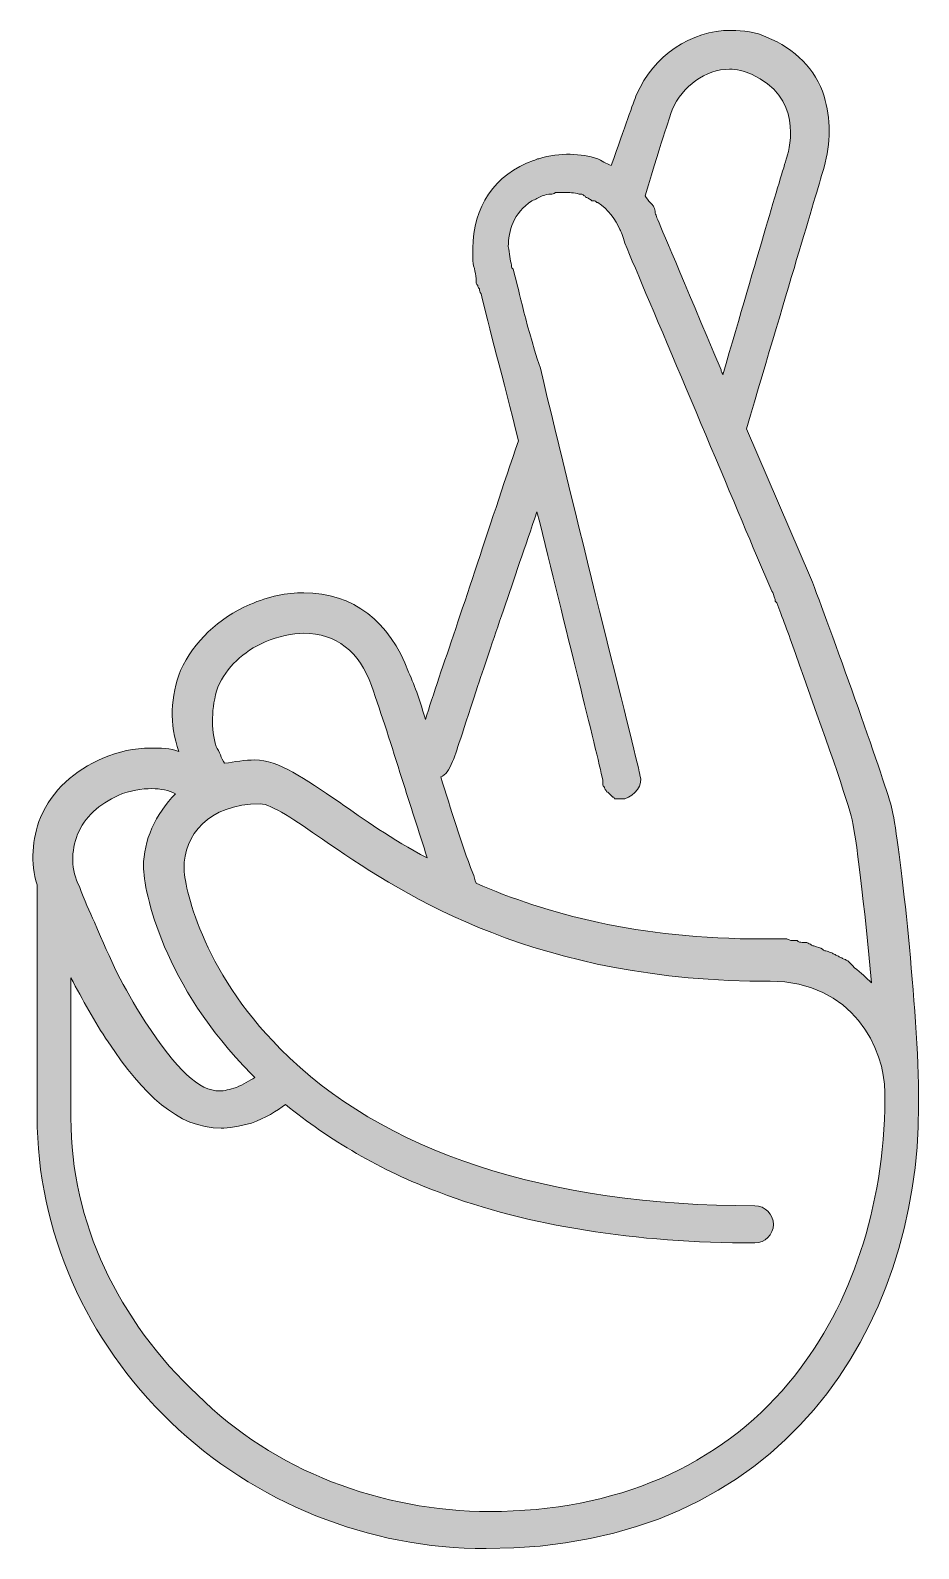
# Model space of a CAD drawing. Header units: inches. Extents: x 23.6 to 76.2, y 30.1 to 120.
import ezdxf

# ---------------------------------------------------------------- set-up
doc = ezdxf.new("R2010")
doc.units = ezdxf.units.IN
doc.header["$MEASUREMENT"] = 0
doc.layers.add('Layer 1', color=7, linetype='Continuous')

msp = doc.modelspace()

# ---------------------------------------------------------------- hatches: boundary and pattern name
at = {"layer": 'Layer 1', "true_color": 0xffffff}
h = msp.add_hatch(color=7, dxfattribs=at)
h.dxf.hatch_style = 2
edge = h.paths.add_edge_path()
edge.add_spline(control_points=[(76.2, 57.6), (76, 63.8), (75, 72.4), (74.6, 74), (74.1, 75.8), (70.9, 84.8), (69.8, 87.6), (69.8, 87.6), (66, 96.4), (66, 96.4), (68.6, 105.2), (70.2, 110.5), (70.6, 111.9), (71, 113.3), (71, 114.8), (70.6, 116.1), (70.1, 117.7), (68.9, 118.9), (67.2, 119.6), (66.6, 119.9), (65.8, 120), (65.1, 120), (62.7, 120), (60.5, 118.5), (59.5, 116.2), (59.3, 115.7), (58.8, 114.3), (58, 112), (57.7, 112.1), (57.4, 112.3), (57.2, 112.4), (56.2, 112.7), (55, 112.8), (53.7, 112.4), (53.6, 112.4), (53.5, 112.3), (53.4, 112.3), (51.1, 111.5), (49.8, 109.5), (49.8, 107.1), (49.8, 107), (49.8, 106.9), (49.8, 106.8), (49.8, 106.7), (49.8, 106.6), (49.8, 106.5), (49.8, 106.3), (49.8, 106.1), (49.9, 105.9), (49.9, 105.7), (50, 105.5), (50, 105.3), (50, 105.2), (50, 105.2), (50, 105.1), (50, 105.1), (50, 105.1), (50, 105.1), (50, 105), (50, 105), (50.1, 104.9), (50.1, 104.9), (50.1, 104.9), (50.1, 104.9), (50.1, 104.8), (50.1, 104.8), (50.2, 104.7), (50.2, 104.7), (50.2, 104.7), (50.2, 104.7), (50.2, 104.6), (50.2, 104.5), (50.3, 104.4), (50.3, 104.4), (50.3, 104.4), (50.3, 104.4), (50.7, 102.6), (51.6, 99.4), (52.5, 95.7), (50.7, 90.4), (49, 85.1), (47.8, 81.7), (47.5, 80.7), (47.2, 79.9), (47, 79.2), (46.7, 80.2), (46.4, 81.1), (46, 82), (44.9, 85), (42.7, 86.7), (39.8, 86.7), (38.8, 86.7), (37.7, 86.5), (36.6, 86), (34.7, 85.2), (33.3, 83.8), (32.5, 82.1), (31.9, 80.6), (31.8, 78.9), (32.4, 77.3), (31.9, 77.5), (31.3, 77.5), (30.7, 77.5), (29.8, 77.5), (28.8, 77.3), (27.9, 76.9), (26.2, 76.2), (24.9, 75), (24.2, 73.4), (23.7, 72.1), (23.6, 70.7), (24, 69.4), (24, 67.9), (24, 68.3), (24, 67.9), (24, 67.9), (24, 55.7), (24, 55.7), (24, 48.9), (26.9, 42.4), (31.9, 37.6), (36.9, 32.8), (43.6, 30.1), (50.6, 30.1), (68.2, 30.1), (76.2, 43.3), (76.2, 56.3), (76.2, 56.4), (76.2, 57.5), (76.2, 57.6)], knot_values=[0, 0, 0, 0, 1, 1, 1, 2, 2, 2, 3, 3, 3, 4, 4, 4, 5, 5, 5, 6, 6, 6, 7, 7, 7, 8, 8, 8, 9, 9, 9, 10, 10, 10, 11, 11, 11, 12, 12, 12, 13, 13, 13, 14, 14, 14, 15, 15, 15, 16, 16, 16, 17, 17, 17, 18, 18, 18, 19, 19, 19, 20, 20, 20, 21, 21, 21, 22, 22, 22, 23, 23, 23, 24, 24, 24, 25, 25, 25, 26, 26, 26, 27, 27, 27, 28, 28, 28, 29, 29, 29, 30, 30, 30, 31, 31, 31, 32, 32, 32, 33, 33, 33, 34, 34, 34, 35, 35, 35, 36, 36, 36, 37, 37, 37, 38, 38, 38, 39, 39, 39, 40, 40, 40, 41, 41, 41, 42, 42, 42, 43, 43, 43, 43], degree=3, periodic=1)
edge = h.paths.add_edge_path()
edge.add_spline(control_points=[(61.6, 115.3), (62.2, 116.7), (63.6, 117.7), (65, 117.7), (65.4, 117.7), (65.9, 117.6), (66.3, 117.4), (69.3, 116.1), (68.6, 113.1), (68.4, 112.5), (68, 111.2), (66.7, 106.8), (64.6, 99.6), (64.6, 99.7), (64.5, 99.8), (64.5, 99.9), (62.2, 105.4), (60.9, 108.4), (60.7, 108.9), (60.7, 109), (60.6, 109.1), (60.6, 109.2), (60.6, 109.2), (60.6, 109.3), (60.6, 109.3), (60.6, 109.4), (60.5, 109.5), (60.5, 109.6), (60.5, 109.6), (60.4, 109.7), (60.4, 109.7), (60.4, 109.7), (60.3, 109.8), (60.3, 109.8), (60.2, 109.9), (60.1, 110.1), (60, 110.2), (61.1, 113.8), (61.5, 115), (61.6, 115.3)], knot_values=[0, 0, 0, 0, 1, 1, 1, 2, 2, 2, 3, 3, 3, 4, 4, 4, 5, 5, 5, 6, 6, 6, 7, 7, 7, 8, 8, 8, 9, 9, 9, 10, 10, 10, 11, 11, 11, 12, 12, 12, 13, 13, 13, 13], degree=3, periodic=1)
edge = h.paths.add_edge_path()
edge.add_spline(control_points=[(48.6, 76.7), (48.7, 76.9), (49.1, 78.1), (50, 80.9), (50.9, 83.6), (52.2, 87.4), (53.6, 91.5), (55.3, 84.6), (57.1, 77.4), (57.5, 75.6), (57.5, 75.6), (57.5, 75.5), (57.5, 75.5), (57.5, 75.5), (57.5, 75.4), (57.5, 75.4), (57.5, 75.3), (57.5, 75.2), (57.6, 75.2), (57.6, 75.2), (57.6, 75.2), (57.6, 75.2), (57.6, 75.1), (57.6, 75.1), (57.7, 75), (57.7, 75), (57.7, 75), (57.7, 75), (57.7, 74.9), (57.7, 74.9), (57.8, 74.9), (57.8, 74.9), (57.8, 74.9), (57.8, 74.9), (57.8, 74.9), (57.9, 74.8), (57.9, 74.8), (57.9, 74.8), (57.9, 74.8), (57.9, 74.8), (57.9, 74.8), (58, 74.7), (58, 74.7), (58, 74.7), (58, 74.7), (58, 74.7), (58, 74.7), (58.1, 74.6), (58.1, 74.6), (58.1, 74.6), (58.1, 74.6), (58.1, 74.6), (58.1, 74.6), (58.2, 74.6), (58.2, 74.5), (58.2, 74.5), (58.2, 74.5), (58.2, 74.5), (58.2, 74.5), (58.3, 74.5), (58.3, 74.5), (58.3, 74.5), (58.3, 74.5), (58.3, 74.5), (58.4, 74.5), (58.4, 74.5), (58.5, 74.5), (58.5, 74.5), (58.5, 74.5), (58.5, 74.5), (58.5, 74.5), (58.5, 74.5), (58.5, 74.5), (58.6, 74.5), (58.7, 74.5), (58.8, 74.5), (59.4, 74.7), (59.9, 75.3), (59.7, 75.9), (59.7, 76.1), (55.9, 91.1), (53.8, 100), (53.8, 100), (53.8, 100), (53.8, 100), (52.8, 103), (52.5, 104.9), (52.2, 105.8), (52.2, 105.8), (52.2, 105.8), (52.2, 105.8), (52.2, 105.9), (52.1, 105.9), (52.1, 106), (52.1, 106), (52.1, 106.1), (52.1, 106.1), (52, 106.4), (52, 106.8), (51.9, 107.2), (51.9, 108.1), (52.2, 109.2), (53.3, 109.9), (53.5, 110), (53.7, 110.1), (53.9, 110.2), (54, 110.2), (54.1, 110.3), (54.3, 110.3), (54.3, 110.3), (54.4, 110.3), (54.4, 110.3), (54.5, 110.3), (54.6, 110.3), (54.7, 110.4), (54.7, 110.4), (54.8, 110.4), (54.8, 110.4), (54.9, 110.4), (55, 110.4), (55.1, 110.4), (55.1, 110.4), (55.1, 110.4), (55.2, 110.4), (55.5, 110.4), (55.8, 110.4), (56.1, 110.3), (56.1, 110.3), (56.1, 110.3), (56.2, 110.3), (56.3, 110.3), (56.3, 110.3), (56.4, 110.2), (56.4, 110.2), (56.5, 110.2), (56.5, 110.1), (56.6, 110.1), (56.6, 110.1), (56.7, 110), (56.8, 110), (56.8, 109.9), (56.9, 109.9), (56.9, 109.9), (57, 109.9), (57, 109.9), (57.1, 109.9), (57.1, 109.8), (57.2, 109.8), (57.8, 109.4), (58.3, 108.8), (58.5, 108.2), (58.6, 108.1), (58.7, 107.8), (58.8, 107.4), (58.8, 107.4), (58.8, 107.4), (58.8, 107.4), (58.8, 107.4), (58.8, 107.4), (58.8, 107.4), (60.1, 104.3), (64.6, 93.7), (66.6, 88.9), (66.6, 88.9), (67.5, 86.8), (67.5, 86.8), (67.6, 86.7), (67.6, 86.5), (67.7, 86.3), (67.7, 86.2), (67.7, 86.2), (67.8, 86.1), (68.1, 85.3), (68.5, 84.3), (68.9, 83.1), (70.2, 79.5), (71.9, 74.7), (72.2, 73.5), (72.5, 72.4), (73, 68.1), (73.4, 63.6), (73.4, 63.6), (73.4, 63.6), (73.4, 63.6), (73.1, 63.9), (72.8, 64.2), (72.4, 64.5), (72.4, 64.5), (72.4, 64.5), (72.3, 64.6), (72.2, 64.7), (72.2, 64.7), (72.1, 64.8), (72.1, 64.8), (72, 64.9), (72, 64.9), (71.9, 64.9), (71.9, 65), (71.8, 65), (71.7, 65), (71.7, 65.1), (71.6, 65.1), (71.5, 65.1), (71.5, 65.2), (71.4, 65.2), (71.3, 65.2), (71.3, 65.3), (71.2, 65.3), (71.1, 65.3), (71.1, 65.4), (71, 65.4), (70.9, 65.4), (70.8, 65.5), (70.7, 65.5), (70.6, 65.5), (70.6, 65.5), (70.5, 65.6), (70.4, 65.7), (70.2, 65.7), (70, 65.8), (69.9, 65.8), (69.9, 65.8), (69.8, 65.9), (69.7, 65.9), (69.6, 66), (69.5, 66), (69.4, 66), (69.4, 66), (69.3, 66), (69.2, 66), (69.1, 66), (69, 66.1), (68.9, 66.1), (68.9, 66.1), (68.8, 66.1), (68.7, 66.1), (68.6, 66.1), (68.4, 66.2), (68.3, 66.2), (68.3, 66.2), (68.2, 66.2), (68.1, 66.2), (67.9, 66.2), (67.8, 66.2), (67.7, 66.2), (67.7, 66.2), (67.6, 66.2), (67.4, 66.2), (67.2, 66.2), (67, 66.2), (59.6, 66.2), (54.1, 67.7), (50, 69.5), (49.9, 69.7), (49.9, 69.9), (49.8, 70.1), (49.1, 71.9), (48.5, 73.9), (47.9, 75.8), (48.2, 75.9), (48.4, 76.2), (48.6, 76.7)], knot_values=[0, 0, 0, 0, 1, 1, 1, 2, 2, 2, 3, 3, 3, 4, 4, 4, 5, 5, 5, 6, 6, 6, 7, 7, 7, 8, 8, 8, 9, 9, 9, 10, 10, 10, 11, 11, 11, 12, 12, 12, 13, 13, 13, 14, 14, 14, 15, 15, 15, 16, 16, 16, 17, 17, 17, 18, 18, 18, 19, 19, 19, 20, 20, 20, 21, 21, 21, 22, 22, 22, 23, 23, 23, 24, 24, 24, 25, 25, 25, 26, 26, 26, 27, 27, 27, 28, 28, 28, 29, 29, 29, 30, 30, 30, 31, 31, 31, 32, 32, 32, 33, 33, 33, 34, 34, 34, 35, 35, 35, 36, 36, 36, 37, 37, 37, 38, 38, 38, 39, 39, 39, 40, 40, 40, 41, 41, 41, 42, 42, 42, 43, 43, 43, 44, 44, 44, 45, 45, 45, 46, 46, 46, 47, 47, 47, 48, 48, 48, 49, 49, 49, 50, 50, 50, 51, 51, 51, 52, 52, 52, 53, 53, 53, 54, 54, 54, 55, 55, 55, 56, 56, 56, 57, 57, 57, 58, 58, 58, 59, 59, 59, 60, 60, 60, 61, 61, 61, 62, 62, 62, 63, 63, 63, 64, 64, 64, 65, 65, 65, 66, 66, 66, 67, 67, 67, 68, 68, 68, 69, 69, 69, 70, 70, 70, 71, 71, 71, 72, 72, 72, 73, 73, 73, 74, 74, 74, 75, 75, 75, 76, 76, 76, 77, 77, 77, 78, 78, 78, 79, 79, 79, 80, 80, 80, 81, 81, 81, 82, 82, 82, 83, 83, 83, 84, 84, 84, 85, 85, 85, 86, 86, 86, 87, 87, 87, 87], degree=3, periodic=1)
edge = h.paths.add_edge_path()
edge.add_spline(control_points=[(34.7, 81.1), (35.2, 82.3), (36.2, 83.2), (37.5, 83.8), (38.3, 84.1), (39.1, 84.3), (39.8, 84.3), (41.7, 84.3), (43.1, 83.2), (43.8, 81.2), (44.4, 79.5), (45, 77.6), (45.6, 75.7), (46.1, 74.1), (46.6, 72.6), (47.1, 71), (45, 72.1), (43.3, 73.3), (41.9, 74.3), (39.8, 75.7), (38.3, 76.8), (36.9, 76.8), (36.3, 76.8), (35.7, 76.7), (35.1, 76.6), (34.9, 76.9), (34.8, 77.3), (34.6, 77.6), (34.3, 78.6), (34.3, 79.9), (34.7, 81.1)], knot_values=[0, 0, 0, 0, 1, 1, 1, 2, 2, 2, 3, 3, 3, 4, 4, 4, 5, 5, 5, 6, 6, 6, 7, 7, 7, 8, 8, 8, 9, 9, 9, 10, 10, 10, 10], degree=3, periodic=1)
edge = h.paths.add_edge_path()
edge.add_spline(control_points=[(26.4, 72.4), (26.8, 73.4), (27.7, 74.2), (28.8, 74.7), (29.5, 75), (30.2, 75.1), (30.8, 75.1), (31.3, 75.1), (31.8, 75), (32.2, 74.8), (31, 73.6), (30.3, 72), (30.3, 70.5), (30.3, 69), (31.5, 63.4), (36.7, 58.2), (36.8, 58.1), (36.8, 58.1), (36.9, 58), (36.6, 57.8), (36.2, 57.6), (35.8, 57.4), (35.4, 57.3), (35.1, 57.2), (34.8, 57.2), (33.6, 57.2), (32.3, 58.4), (30.4, 61.3), (29, 63.5), (28.4, 64.8), (27.4, 67.2), (27.1, 67.8), (26.8, 68.5), (26.5, 69.3), (26, 70.3), (26, 71.4), (26.4, 72.4)], knot_values=[0, 0, 0, 0, 1, 1, 1, 2, 2, 2, 3, 3, 3, 4, 4, 4, 5, 5, 5, 6, 6, 6, 7, 7, 7, 8, 8, 8, 9, 9, 9, 10, 10, 10, 11, 11, 11, 12, 12, 12, 12], degree=3, periodic=1)
edge = h.paths.add_edge_path()
edge.add_spline(control_points=[(68.5, 39.9), (64.4, 35), (58.3, 32.3), (50.8, 32.3), (44.4, 32.3), (38, 34.7), (33.5, 39.2), (28.8, 43.6), (26, 49.4), (26, 55.6), (26, 55.6), (26, 63.9), (26, 63.9), (26.7, 62.6), (27.4, 61.3), (28.2, 60.1), (30.3, 57), (32.3, 55), (34.9, 55), (34.9, 55), (34.9, 55), (34.9, 55), (35.3, 55), (36, 55.1), (36.7, 55.3), (37.5, 55.6), (38.2, 56), (38.7, 56.4), (41.3, 54.3), (44.3, 52.5), (47.8, 51.2), (53.1, 49.2), (59.4, 48.2), (66.5, 48.2), (67.1, 48.2), (67.6, 48.7), (67.6, 49.3), (67.6, 49.9), (67.1, 50.4), (66.5, 50.4), (54.2, 50.4), (44.4, 53.6), (38.4, 59.7), (33.7, 64.4), (32.7, 69.4), (32.7, 70.4), (32.7, 72.3), (34.1, 74.2), (37.2, 74.2), (37.9, 74.2), (39.3, 73.2), (40.9, 72.1), (45.3, 69.1), (52.7, 64), (66.2, 63.7), (66.2, 63.7), (66.2, 63.7), (66.2, 63.7), (66.2, 63.7), (67.4, 63.7), (67.4, 63.7), (72.3, 63.7), (74.2, 59.7), (74.2, 57.1), (74.2, 57.1), (74.2, 56.1), (74.2, 56.1), (74, 49.7), (72, 44.1), (68.5, 39.9)], knot_values=[0, 0, 0, 0, 1, 1, 1, 2, 2, 2, 3, 3, 3, 4, 4, 4, 5, 5, 5, 6, 6, 6, 7, 7, 7, 8, 8, 8, 9, 9, 9, 10, 10, 10, 11, 11, 11, 12, 12, 12, 13, 13, 13, 14, 14, 14, 15, 15, 15, 16, 16, 16, 17, 17, 17, 18, 18, 18, 19, 19, 19, 20, 20, 20, 21, 21, 21, 22, 22, 22, 23, 23, 23, 23], degree=3, periodic=1)

# ---------------------------------------------------------------- linework, layer by layer
at = {"layer": 'Layer 1', "lineweight": 0}
for points, knots in [([(76.2, 57.6), (76, 63.8), (75, 72.4), (74.6, 74), (74.1, 75.8), (70.9, 84.8), (69.8, 87.6), (69.8, 87.6), (66, 96.4), (66, 96.4), (68.6, 105.2), (70.2, 110.5), (70.6, 111.9), (71, 113.3), (71, 114.8), (70.6, 116.1), (70.1, 117.7), (68.9, 118.9), (67.2, 119.6), (66.6, 119.9), (65.8, 120), (65.1, 120), (62.7, 120), (60.5, 118.5), (59.5, 116.2), (59.3, 115.7), (58.8, 114.3), (58, 112), (57.7, 112.1), (57.4, 112.3), (57.2, 112.4), (56.2, 112.7), (55, 112.8), (53.7, 112.4), (53.6, 112.4), (53.5, 112.3), (53.4, 112.3), (51.1, 111.5), (49.8, 109.5), (49.8, 107.1), (49.8, 107), (49.8, 106.9), (49.8, 106.8), (49.8, 106.7), (49.8, 106.6), (49.8, 106.5), (49.8, 106.3), (49.8, 106.1), (49.9, 105.9), (49.9, 105.7), (50, 105.5), (50, 105.3), (50, 105.2), (50, 105.2), (50, 105.1), (50, 105.1), (50, 105.1), (50, 105.1), (50, 105), (50, 105), (50.1, 104.9), (50.1, 104.9), (50.1, 104.9), (50.1, 104.9), (50.1, 104.8), (50.1, 104.8), (50.2, 104.7), (50.2, 104.7), (50.2, 104.7), (50.2, 104.7), (50.2, 104.6), (50.2, 104.5), (50.3, 104.4), (50.3, 104.4), (50.3, 104.4), (50.3, 104.4), (50.7, 102.6), (51.6, 99.4), (52.5, 95.7), (50.7, 90.4), (49, 85.1), (47.8, 81.7), (47.5, 80.7), (47.2, 79.9), (47, 79.2), (46.7, 80.2), (46.4, 81.1), (46, 82), (44.9, 85), (42.7, 86.7), (39.8, 86.7), (38.8, 86.7), (37.7, 86.5), (36.6, 86), (34.7, 85.2), (33.3, 83.8), (32.5, 82.1), (31.9, 80.6), (31.8, 78.9), (32.4, 77.3), (31.9, 77.5), (31.3, 77.5), (30.7, 77.5), (29.8, 77.5), (28.8, 77.3), (27.9, 76.9), (26.2, 76.2), (24.9, 75), (24.2, 73.4), (23.7, 72.1), (23.6, 70.7), (24, 69.4), (24, 67.9), (24, 68.3), (24, 67.9), (24, 67.9), (24, 55.7), (24, 55.7), (24, 48.9), (26.9, 42.4), (31.9, 37.6), (36.9, 32.8), (43.6, 30.1), (50.6, 30.1), (68.2, 30.1), (76.2, 43.3), (76.2, 56.3), (76.2, 56.4), (76.2, 57.5), (76.2, 57.6)], [0, 0, 0, 0, 1, 1, 1, 2, 2, 2, 3, 3, 3, 4, 4, 4, 5, 5, 5, 6, 6, 6, 7, 7, 7, 8, 8, 8, 9, 9, 9, 10, 10, 10, 11, 11, 11, 12, 12, 12, 13, 13, 13, 14, 14, 14, 15, 15, 15, 16, 16, 16, 17, 17, 17, 18, 18, 18, 19, 19, 19, 20, 20, 20, 21, 21, 21, 22, 22, 22, 23, 23, 23, 24, 24, 24, 25, 25, 25, 26, 26, 26, 27, 27, 27, 28, 28, 28, 29, 29, 29, 30, 30, 30, 31, 31, 31, 32, 32, 32, 33, 33, 33, 34, 34, 34, 35, 35, 35, 36, 36, 36, 37, 37, 37, 38, 38, 38, 39, 39, 39, 40, 40, 40, 41, 41, 41, 42, 42, 42, 43, 43, 43, 43]), ([(61.6, 115.3), (62.2, 116.7), (63.6, 117.7), (65, 117.7), (65.4, 117.7), (65.9, 117.6), (66.3, 117.4), (69.3, 116.1), (68.6, 113.1), (68.4, 112.5), (68, 111.2), (66.7, 106.8), (64.6, 99.6), (64.6, 99.7), (64.5, 99.8), (64.5, 99.9), (62.2, 105.4), (60.9, 108.4), (60.7, 108.9), (60.7, 109), (60.6, 109.1), (60.6, 109.2), (60.6, 109.2), (60.6, 109.3), (60.6, 109.3), (60.6, 109.4), (60.5, 109.5), (60.5, 109.6), (60.5, 109.6), (60.4, 109.7), (60.4, 109.7), (60.4, 109.7), (60.3, 109.8), (60.3, 109.8), (60.2, 109.9), (60.1, 110.1), (60, 110.2), (61.1, 113.8), (61.5, 115), (61.6, 115.3)], [0, 0, 0, 0, 1, 1, 1, 2, 2, 2, 3, 3, 3, 4, 4, 4, 5, 5, 5, 6, 6, 6, 7, 7, 7, 8, 8, 8, 9, 9, 9, 10, 10, 10, 11, 11, 11, 12, 12, 12, 13, 13, 13, 13]), ([(48.6, 76.7), (48.7, 76.9), (49.1, 78.1), (50, 80.9), (50.9, 83.6), (52.2, 87.4), (53.6, 91.5), (55.3, 84.6), (57.1, 77.4), (57.5, 75.6), (57.5, 75.6), (57.5, 75.5), (57.5, 75.5), (57.5, 75.5), (57.5, 75.4), (57.5, 75.4), (57.5, 75.3), (57.5, 75.2), (57.6, 75.2), (57.6, 75.2), (57.6, 75.2), (57.6, 75.2), (57.6, 75.1), (57.6, 75.1), (57.7, 75), (57.7, 75), (57.7, 75), (57.7, 75), (57.7, 74.9), (57.7, 74.9), (57.8, 74.9), (57.8, 74.9), (57.8, 74.9), (57.8, 74.9), (57.8, 74.9), (57.9, 74.8), (57.9, 74.8), (57.9, 74.8), (57.9, 74.8), (57.9, 74.8), (57.9, 74.8), (58, 74.7), (58, 74.7), (58, 74.7), (58, 74.7), (58, 74.7), (58, 74.7), (58.1, 74.6), (58.1, 74.6), (58.1, 74.6), (58.1, 74.6), (58.1, 74.6), (58.1, 74.6), (58.2, 74.6), (58.2, 74.5), (58.2, 74.5), (58.2, 74.5), (58.2, 74.5), (58.2, 74.5), (58.3, 74.5), (58.3, 74.5), (58.3, 74.5), (58.3, 74.5), (58.3, 74.5), (58.4, 74.5), (58.4, 74.5), (58.5, 74.5), (58.5, 74.5), (58.5, 74.5), (58.5, 74.5), (58.5, 74.5), (58.5, 74.5), (58.5, 74.5), (58.6, 74.5), (58.7, 74.5), (58.8, 74.5), (59.4, 74.7), (59.9, 75.3), (59.7, 75.9), (59.7, 76.1), (55.9, 91.1), (53.8, 100), (53.8, 100), (53.8, 100), (53.8, 100), (52.8, 103), (52.5, 104.9), (52.2, 105.8), (52.2, 105.8), (52.2, 105.8), (52.2, 105.8), (52.2, 105.9), (52.1, 105.9), (52.1, 106), (52.1, 106), (52.1, 106.1), (52.1, 106.1), (52, 106.4), (52, 106.8), (51.9, 107.2), (51.9, 108.1), (52.2, 109.2), (53.3, 109.9), (53.5, 110), (53.7, 110.1), (53.9, 110.2), (54, 110.2), (54.1, 110.3), (54.3, 110.3), (54.3, 110.3), (54.4, 110.3), (54.4, 110.3), (54.5, 110.3), (54.6, 110.3), (54.7, 110.4), (54.7, 110.4), (54.8, 110.4), (54.8, 110.4), (54.9, 110.4), (55, 110.4), (55.1, 110.4), (55.1, 110.4), (55.1, 110.4), (55.2, 110.4), (55.5, 110.4), (55.8, 110.4), (56.1, 110.3), (56.1, 110.3), (56.1, 110.3), (56.2, 110.3), (56.3, 110.3), (56.3, 110.3), (56.4, 110.2), (56.4, 110.2), (56.5, 110.2), (56.5, 110.1), (56.6, 110.1), (56.6, 110.1), (56.7, 110), (56.8, 110), (56.8, 109.9), (56.9, 109.9), (56.9, 109.9), (57, 109.9), (57, 109.9), (57.1, 109.9), (57.1, 109.8), (57.2, 109.8), (57.8, 109.4), (58.3, 108.8), (58.5, 108.2), (58.6, 108.1), (58.7, 107.8), (58.8, 107.4), (58.8, 107.4), (58.8, 107.4), (58.8, 107.4), (58.8, 107.4), (58.8, 107.4), (58.8, 107.4), (60.1, 104.3), (64.6, 93.7), (66.6, 88.9), (66.6, 88.9), (67.5, 86.8), (67.5, 86.8), (67.6, 86.7), (67.6, 86.5), (67.7, 86.3), (67.7, 86.2), (67.7, 86.2), (67.8, 86.1), (68.1, 85.3), (68.5, 84.3), (68.9, 83.1), (70.2, 79.5), (71.9, 74.7), (72.2, 73.5), (72.5, 72.4), (73, 68.1), (73.4, 63.6), (73.4, 63.6), (73.4, 63.6), (73.4, 63.6), (73.1, 63.9), (72.8, 64.2), (72.4, 64.5), (72.4, 64.5), (72.4, 64.5), (72.3, 64.6), (72.2, 64.7), (72.2, 64.7), (72.1, 64.8), (72.1, 64.8), (72, 64.9), (72, 64.9), (71.9, 64.9), (71.9, 65), (71.8, 65), (71.7, 65), (71.7, 65.1), (71.6, 65.1), (71.5, 65.1), (71.5, 65.2), (71.4, 65.2), (71.3, 65.2), (71.3, 65.3), (71.2, 65.3), (71.1, 65.3), (71.1, 65.4), (71, 65.4), (70.9, 65.4), (70.8, 65.5), (70.7, 65.5), (70.6, 65.5), (70.6, 65.5), (70.5, 65.6), (70.4, 65.7), (70.2, 65.7), (70, 65.8), (69.9, 65.8), (69.9, 65.8), (69.8, 65.9), (69.7, 65.9), (69.6, 66), (69.5, 66), (69.4, 66), (69.4, 66), (69.3, 66), (69.2, 66), (69.1, 66), (69, 66.1), (68.9, 66.1), (68.9, 66.1), (68.8, 66.1), (68.7, 66.1), (68.6, 66.1), (68.4, 66.2), (68.3, 66.2), (68.3, 66.2), (68.2, 66.2), (68.1, 66.2), (67.9, 66.2), (67.8, 66.2), (67.7, 66.2), (67.7, 66.2), (67.6, 66.2), (67.4, 66.2), (67.2, 66.2), (67, 66.2), (59.6, 66.2), (54.1, 67.7), (50, 69.5), (49.9, 69.7), (49.9, 69.9), (49.8, 70.1), (49.1, 71.9), (48.5, 73.9), (47.9, 75.8), (48.2, 75.9), (48.4, 76.2), (48.6, 76.7)], [0, 0, 0, 0, 1, 1, 1, 2, 2, 2, 3, 3, 3, 4, 4, 4, 5, 5, 5, 6, 6, 6, 7, 7, 7, 8, 8, 8, 9, 9, 9, 10, 10, 10, 11, 11, 11, 12, 12, 12, 13, 13, 13, 14, 14, 14, 15, 15, 15, 16, 16, 16, 17, 17, 17, 18, 18, 18, 19, 19, 19, 20, 20, 20, 21, 21, 21, 22, 22, 22, 23, 23, 23, 24, 24, 24, 25, 25, 25, 26, 26, 26, 27, 27, 27, 28, 28, 28, 29, 29, 29, 30, 30, 30, 31, 31, 31, 32, 32, 32, 33, 33, 33, 34, 34, 34, 35, 35, 35, 36, 36, 36, 37, 37, 37, 38, 38, 38, 39, 39, 39, 40, 40, 40, 41, 41, 41, 42, 42, 42, 43, 43, 43, 44, 44, 44, 45, 45, 45, 46, 46, 46, 47, 47, 47, 48, 48, 48, 49, 49, 49, 50, 50, 50, 51, 51, 51, 52, 52, 52, 53, 53, 53, 54, 54, 54, 55, 55, 55, 56, 56, 56, 57, 57, 57, 58, 58, 58, 59, 59, 59, 60, 60, 60, 61, 61, 61, 62, 62, 62, 63, 63, 63, 64, 64, 64, 65, 65, 65, 66, 66, 66, 67, 67, 67, 68, 68, 68, 69, 69, 69, 70, 70, 70, 71, 71, 71, 72, 72, 72, 73, 73, 73, 74, 74, 74, 75, 75, 75, 76, 76, 76, 77, 77, 77, 78, 78, 78, 79, 79, 79, 80, 80, 80, 81, 81, 81, 82, 82, 82, 83, 83, 83, 84, 84, 84, 85, 85, 85, 86, 86, 86, 87, 87, 87, 87]), ([(34.7, 81.1), (35.2, 82.3), (36.2, 83.2), (37.5, 83.8), (38.3, 84.1), (39.1, 84.3), (39.8, 84.3), (41.7, 84.3), (43.1, 83.2), (43.8, 81.2), (44.4, 79.5), (45, 77.6), (45.6, 75.7), (46.1, 74.1), (46.6, 72.6), (47.1, 71), (45, 72.1), (43.3, 73.3), (41.9, 74.3), (39.8, 75.7), (38.3, 76.8), (36.9, 76.8), (36.3, 76.8), (35.7, 76.7), (35.1, 76.6), (34.9, 76.9), (34.8, 77.3), (34.6, 77.6), (34.3, 78.6), (34.3, 79.9), (34.7, 81.1)], [0, 0, 0, 0, 1, 1, 1, 2, 2, 2, 3, 3, 3, 4, 4, 4, 5, 5, 5, 6, 6, 6, 7, 7, 7, 8, 8, 8, 9, 9, 9, 10, 10, 10, 10]), ([(26.4, 72.4), (26.8, 73.4), (27.7, 74.2), (28.8, 74.7), (29.5, 75), (30.2, 75.1), (30.8, 75.1), (31.3, 75.1), (31.8, 75), (32.2, 74.8), (31, 73.6), (30.3, 72), (30.3, 70.5), (30.3, 69), (31.5, 63.4), (36.7, 58.2), (36.8, 58.1), (36.8, 58.1), (36.9, 58), (36.6, 57.8), (36.2, 57.6), (35.8, 57.4), (35.4, 57.3), (35.1, 57.2), (34.8, 57.2), (33.6, 57.2), (32.3, 58.4), (30.4, 61.3), (29, 63.5), (28.4, 64.8), (27.4, 67.2), (27.1, 67.8), (26.8, 68.5), (26.5, 69.3), (26, 70.3), (26, 71.4), (26.4, 72.4)], [0, 0, 0, 0, 1, 1, 1, 2, 2, 2, 3, 3, 3, 4, 4, 4, 5, 5, 5, 6, 6, 6, 7, 7, 7, 8, 8, 8, 9, 9, 9, 10, 10, 10, 11, 11, 11, 12, 12, 12, 12]), ([(68.5, 39.9), (64.4, 35), (58.3, 32.3), (50.8, 32.3), (44.4, 32.3), (38, 34.7), (33.5, 39.2), (28.8, 43.6), (26, 49.4), (26, 55.6), (26, 55.6), (26, 63.9), (26, 63.9), (26.7, 62.6), (27.4, 61.3), (28.2, 60.1), (30.3, 57), (32.3, 55), (34.9, 55), (34.9, 55), (34.9, 55), (34.9, 55), (35.3, 55), (36, 55.1), (36.7, 55.3), (37.5, 55.6), (38.2, 56), (38.7, 56.4), (41.3, 54.3), (44.3, 52.5), (47.8, 51.2), (53.1, 49.2), (59.4, 48.2), (66.5, 48.2), (67.1, 48.2), (67.6, 48.7), (67.6, 49.3), (67.6, 49.9), (67.1, 50.4), (66.5, 50.4), (54.2, 50.4), (44.4, 53.6), (38.4, 59.7), (33.7, 64.4), (32.7, 69.4), (32.7, 70.4), (32.7, 72.3), (34.1, 74.2), (37.2, 74.2), (37.9, 74.2), (39.3, 73.2), (40.9, 72.1), (45.3, 69.1), (52.7, 64), (66.2, 63.7), (66.2, 63.7), (66.2, 63.7), (66.2, 63.7), (66.2, 63.7), (67.4, 63.7), (67.4, 63.7), (72.3, 63.7), (74.2, 59.7), (74.2, 57.1), (74.2, 57.1), (74.2, 56.1), (74.2, 56.1), (74, 49.7), (72, 44.1), (68.5, 39.9)], [0, 0, 0, 0, 1, 1, 1, 2, 2, 2, 3, 3, 3, 4, 4, 4, 5, 5, 5, 6, 6, 6, 7, 7, 7, 8, 8, 8, 9, 9, 9, 10, 10, 10, 11, 11, 11, 12, 12, 12, 13, 13, 13, 14, 14, 14, 15, 15, 15, 16, 16, 16, 17, 17, 17, 18, 18, 18, 19, 19, 19, 20, 20, 20, 21, 21, 21, 22, 22, 22, 23, 23, 23, 23])]:
    msp.add_open_spline(points, degree=3, knots=knots, dxfattribs=at)

doc.saveas('drawing.dxf')
